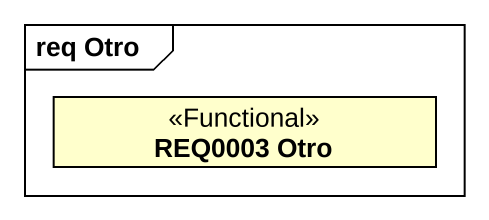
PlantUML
@startuml
mainframe req Otro
hide circle
hide empty members
class "REQ0003 Otro" as REQ0003_Otro <<Functional>>
@enduml
